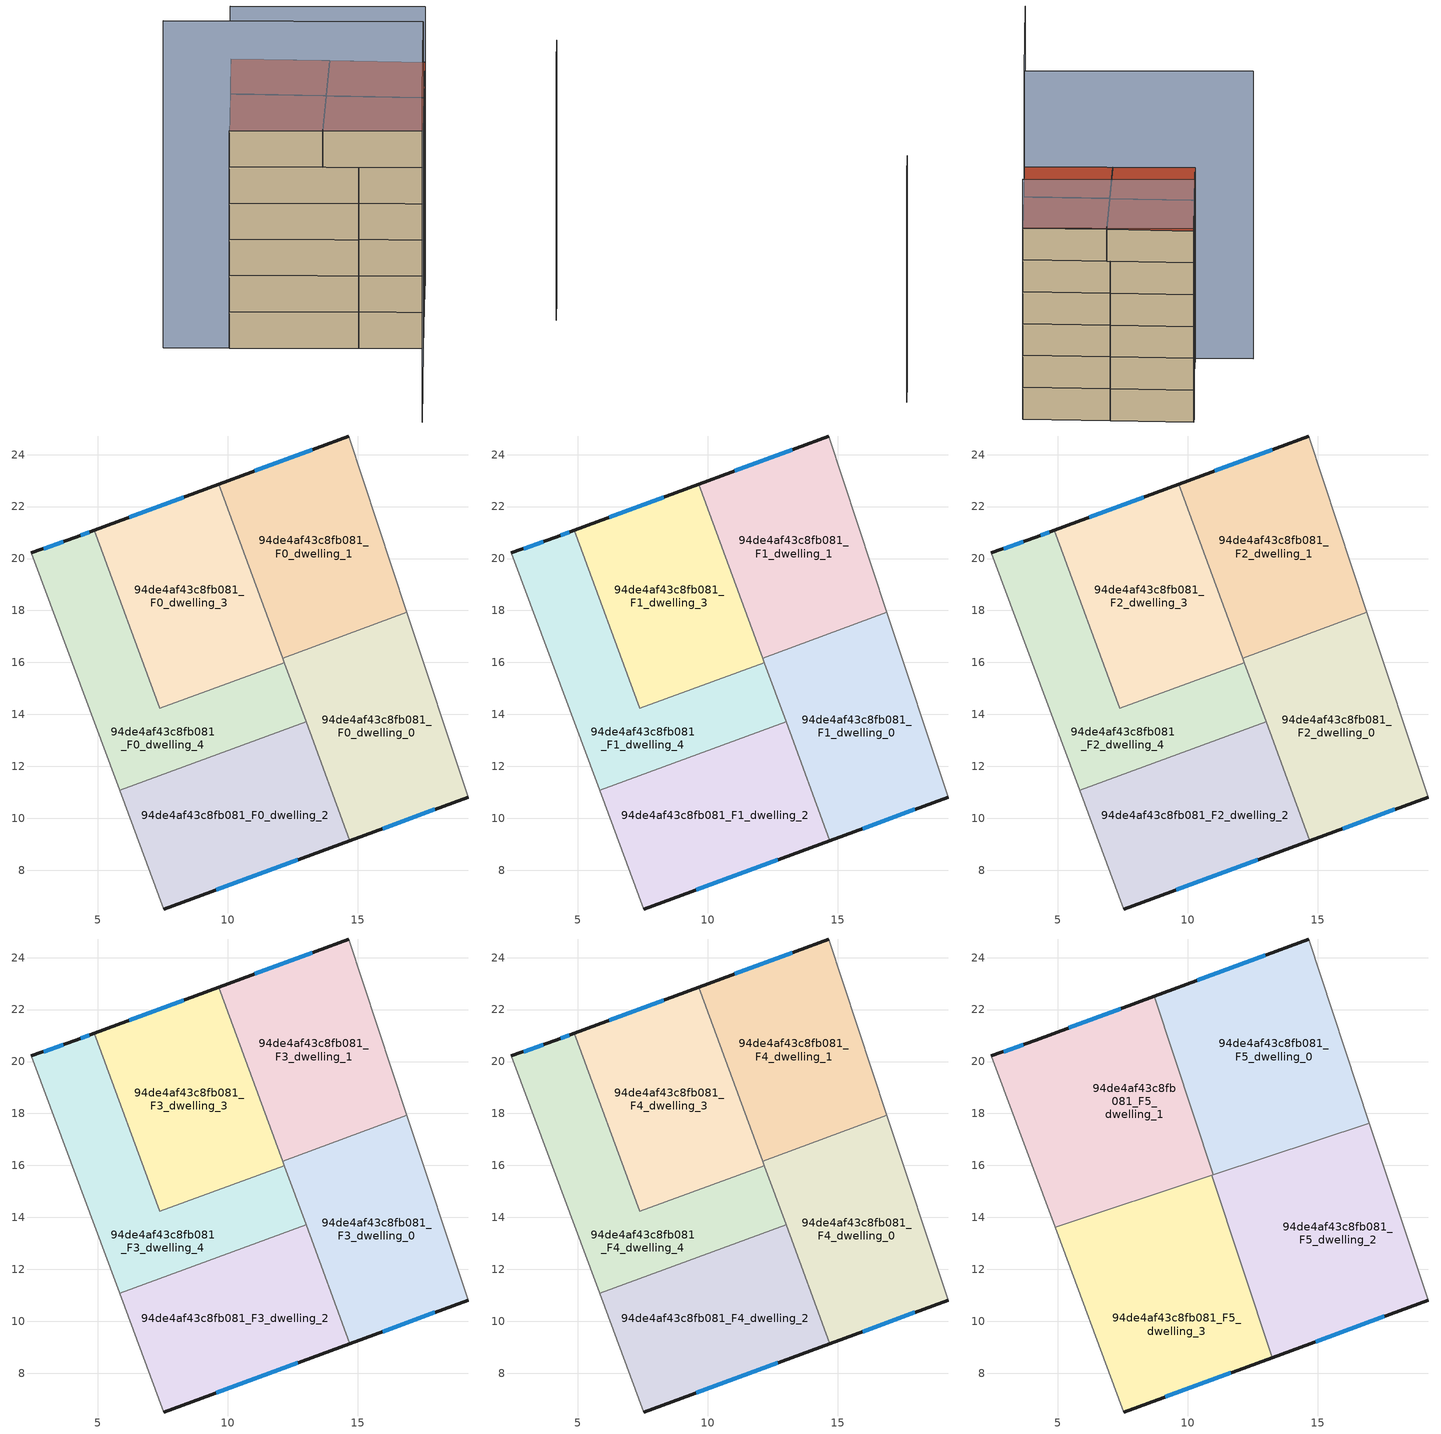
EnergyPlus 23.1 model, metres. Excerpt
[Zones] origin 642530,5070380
94de4af43c8fb081_F0_dwelling_0
 floor ground (EU_floor_Construction): 16.9,17.93 19.25,10.81 14.7,9.14 12.11,16.17 z0
 wall outside (EU_wall_Construction): 14.7,9.14 19.25,10.81 z0:3
 wall to 94de4af43c8fb081_F0_dwelling_1 (EU_wall_Construction): 16.9,17.93 12.11,16.17 z0:3
 wall adiabatic (EU_wall_Construction): 19.25,10.81 16.9,17.93 z0:3
 wall to 94de4af43c8fb081_F0_dwelling_2 (EU_wall_Construction): 13.01,13.72 14.7,9.14 z0:3
 wall to 94de4af43c8fb081_F0_dwelling_4 (EU_wall_Construction): 12.17,16 13.01,13.72 z0:3
 wall to 94de4af43c8fb081_F0_dwelling_3 (EU_wall_Construction): 12.11,16.17 12.17,16 z0:3
 window (EU_Window_Construction): 15.98,9.6 17.98,10.34 z0.84:2.16
94de4af43c8fb081_F0_dwelling_1
 floor ground (EU_floor_Construction): 14.65,24.72 16.9,17.93 12.11,16.17 9.65,22.86 z0
 wall outside (EU_wall_Construction): 14.65,24.72 9.65,22.86 z0:3
 wall adiabatic (EU_wall_Construction): 16.9,17.93 14.65,24.72 z0:3
 wall to 94de4af43c8fb081_F0_dwelling_3 (EU_wall_Construction): 9.65,22.86 12.11,16.17 z0:3
 window (EU_Window_Construction): 13.25,24.2 11.05,23.38 z0.84:2.16
94de4af43c8fb081_F0_dwelling_2
 floor ground (EU_floor_Construction): 13.01,13.72 14.7,9.14 7.54,6.51 5.84,11.08 z0
 wall outside (EU_wall_Construction): 7.54,6.51 14.7,9.14 z0:3
 wall adiabatic (EU_wall_Construction): 5.84,11.08 7.54,6.51 z0:3
 wall to 94de4af43c8fb081_F0_dwelling_4 (EU_wall_Construction): 13.01,13.72 5.84,11.08 z0:3
 window (EU_Window_Construction): 9.55,7.24 12.7,8.4 z0.84:2.16
94de4af43c8fb081_F0_dwelling_3
 floor ground (EU_floor_Construction): 9.65,22.86 12.17,16 7.39,14.23 4.86,21.08 z0
 wall outside (EU_wall_Construction): 9.65,22.86 4.86,21.08 z0:3
 wall to 94de4af43c8fb081_F0_dwelling_4 (EU_wall_Construction): 4.86,21.08 7.39,14.23 12.17,16 z0:3
 window (EU_Window_Construction): 8.31,22.36 6.2,21.58 z0.84:2.16
94de4af43c8fb081_F0_dwelling_4
 floor ground (EU_floor_Construction): 12.17,16 13.01,13.72 5.84,11.08 2.44,20.22 4.14,20.82 4.86,21.08 7.39,14.23 z0
 wall outside (EU_wall_Construction): 4.86,21.08 4.14,20.82 2.44,20.22 z0:3
 wall adiabatic (EU_wall_Construction): 2.44,20.22 5.84,11.08 z0:3
 window (EU_Window_Construction): 3.67,20.65 2.92,20.39 / 4.66,21.01 4.35,20.89 z0.84:2.16
94de4af43c8fb081_F1_dwelling_0
 floor to 94de4af43c8fb081_F0_dwelling_0 (EU_floor_Construction): 16.9,17.93 19.25,10.81 14.7,9.14 12.11,16.17 z3
 wall outside (EU_wall_Construction): 14.7,9.14 19.25,10.81 z3:6
 wall to 94de4af43c8fb081_F1_dwelling_1 (EU_wall_Construction): 16.9,17.93 12.11,16.17 z3:6
 wall adiabatic (EU_wall_Construction): 19.25,10.81 16.9,17.93 z3:6
 wall to 94de4af43c8fb081_F1_dwelling_2 (EU_wall_Construction): 13.01,13.72 14.7,9.14 z3:6
 wall to 94de4af43c8fb081_F1_dwelling_4 (EU_wall_Construction): 12.17,16 13.01,13.72 z3:6
 wall to 94de4af43c8fb081_F1_dwelling_3 (EU_wall_Construction): 12.11,16.17 12.17,16 z3:6
 window (EU_Window_Construction): 15.98,9.6 17.98,10.34 z3.84:5.16
94de4af43c8fb081_F1_dwelling_1
 floor to 94de4af43c8fb081_F0_dwelling_1 (EU_floor_Construction): 14.65,24.72 16.9,17.93 12.11,16.17 9.65,22.86 z3
 wall outside (EU_wall_Construction): 14.65,24.72 9.65,22.86 z3:6
 wall adiabatic (EU_wall_Construction): 16.9,17.93 14.65,24.72 z3:6
 wall to 94de4af43c8fb081_F1_dwelling_3 (EU_wall_Construction): 9.65,22.86 12.11,16.17 z3:6
 window (EU_Window_Construction): 13.25,24.2 11.05,23.38 z3.84:5.16
94de4af43c8fb081_F1_dwelling_2
 floor to 94de4af43c8fb081_F0_dwelling_2 (EU_floor_Construction): 13.01,13.72 14.7,9.14 7.54,6.51 5.84,11.08 z3
 wall outside (EU_wall_Construction): 7.54,6.51 14.7,9.14 z3:6
 wall adiabatic (EU_wall_Construction): 5.84,11.08 7.54,6.51 z3:6
 wall to 94de4af43c8fb081_F1_dwelling_4 (EU_wall_Construction): 13.01,13.72 5.84,11.08 z3:6
 window (EU_Window_Construction): 9.55,7.24 12.7,8.4 z3.84:5.16
94de4af43c8fb081_F1_dwelling_3
 floor to 94de4af43c8fb081_F0_dwelling_3 (EU_floor_Construction): 9.65,22.86 12.17,16 7.39,14.23 4.86,21.08 z3
 wall outside (EU_wall_Construction): 9.65,22.86 4.86,21.08 z3:6
 wall to 94de4af43c8fb081_F1_dwelling_4 (EU_wall_Construction): 4.86,21.08 7.39,14.23 12.17,16 z3:6
 window (EU_Window_Construction): 8.31,22.36 6.2,21.58 z3.84:5.16
94de4af43c8fb081_F1_dwelling_4
 floor to 94de4af43c8fb081_F0_dwelling_4 (EU_floor_Construction): 12.17,16 13.01,13.72 5.84,11.08 2.44,20.22 4.14,20.82 4.86,21.08 7.39,14.23 z3
 wall outside (EU_wall_Construction): 4.86,21.08 4.14,20.82 2.44,20.22 z3:6
 wall adiabatic (EU_wall_Construction): 2.44,20.22 5.84,11.08 z3:6
 window (EU_Window_Construction): 3.67,20.65 2.92,20.39 / 4.66,21.01 4.35,20.89 z3.84:5.16
94de4af43c8fb081_F2_dwelling_0
 floor to 94de4af43c8fb081_F1_dwelling_0 (EU_floor_Construction): 16.9,17.93 19.25,10.81 14.7,9.14 12.11,16.17 z6
 wall outside (EU_wall_Construction): 14.7,9.14 19.25,10.81 z6:9
 wall to 94de4af43c8fb081_F2_dwelling_1 (EU_wall_Construction): 16.9,17.93 12.11,16.17 z6:9
 wall adiabatic (EU_wall_Construction): 19.25,10.81 16.9,17.93 z6:9
 wall to 94de4af43c8fb081_F2_dwelling_2 (EU_wall_Construction): 13.01,13.72 14.7,9.14 z6:9
 wall to 94de4af43c8fb081_F2_dwelling_4 (EU_wall_Construction): 12.17,16 13.01,13.72 z6:9
 wall to 94de4af43c8fb081_F2_dwelling_3 (EU_wall_Construction): 12.11,16.17 12.17,16 z6:9
 window (EU_Window_Construction): 15.98,9.6 17.98,10.34 z6.84:8.16
94de4af43c8fb081_F2_dwelling_1
 floor to 94de4af43c8fb081_F1_dwelling_1 (EU_floor_Construction): 14.65,24.72 16.9,17.93 12.11,16.17 9.65,22.86 z6
 wall outside (EU_wall_Construction): 14.65,24.72 9.65,22.86 z6:9
 wall adiabatic (EU_wall_Construction): 16.9,17.93 14.65,24.72 z6:9
 wall to 94de4af43c8fb081_F2_dwelling_3 (EU_wall_Construction): 9.65,22.86 12.11,16.17 z6:9
 window (EU_Window_Construction): 13.25,24.2 11.05,23.38 z6.84:8.16
94de4af43c8fb081_F2_dwelling_2
 floor to 94de4af43c8fb081_F1_dwelling_2 (EU_floor_Construction): 13.01,13.72 14.7,9.14 7.54,6.51 5.84,11.08 z6
 wall outside (EU_wall_Construction): 7.54,6.51 14.7,9.14 z6:9
 wall adiabatic (EU_wall_Construction): 5.84,11.08 7.54,6.51 z6:9
 wall to 94de4af43c8fb081_F2_dwelling_4 (EU_wall_Construction): 13.01,13.72 5.84,11.08 z6:9
 window (EU_Window_Construction): 9.55,7.24 12.7,8.4 z6.84:8.16
94de4af43c8fb081_F2_dwelling_3
 floor to 94de4af43c8fb081_F1_dwelling_3 (EU_floor_Construction): 9.65,22.86 12.17,16 7.39,14.23 4.86,21.08 z6
 wall outside (EU_wall_Construction): 9.65,22.86 4.86,21.08 z6:9
 wall to 94de4af43c8fb081_F2_dwelling_4 (EU_wall_Construction): 4.86,21.08 7.39,14.23 12.17,16 z6:9
 window (EU_Window_Construction): 8.31,22.36 6.2,21.58 z6.84:8.16
94de4af43c8fb081_F2_dwelling_4
 floor to 94de4af43c8fb081_F1_dwelling_4 (EU_floor_Construction): 12.17,16 13.01,13.72 5.84,11.08 2.44,20.22 4.14,20.82 4.86,21.08 7.39,14.23 z6
 wall outside (EU_wall_Construction): 4.86,21.08 4.14,20.82 2.44,20.22 z6:9
 wall adiabatic (EU_wall_Construction): 2.44,20.22 5.84,11.08 z6:9
 window (EU_Window_Construction): 3.67,20.65 2.92,20.39 / 4.66,21.01 4.35,20.89 z6.84:8.16
94de4af43c8fb081_F3_dwelling_0
 floor to 94de4af43c8fb081_F2_dwelling_0 (EU_floor_Construction): 16.9,17.93 19.25,10.81 14.7,9.14 12.11,16.17 z9
 wall outside (EU_wall_Construction): 14.7,9.14 19.25,10.81 z9:12
 wall to 94de4af43c8fb081_F3_dwelling_1 (EU_wall_Construction): 16.9,17.93 12.11,16.17 z9:12
 wall adiabatic (EU_wall_Construction): 19.25,10.81 16.9,17.93 z9:12
 wall to 94de4af43c8fb081_F3_dwelling_2 (EU_wall_Construction): 13.01,13.72 14.7,9.14 z9:12
 wall to 94de4af43c8fb081_F3_dwelling_4 (EU_wall_Construction): 12.17,16 13.01,13.72 z9:12
 wall to 94de4af43c8fb081_F3_dwelling_3 (EU_wall_Construction): 12.11,16.17 12.17,16 z9:12
 window (EU_Window_Construction): 15.98,9.6 17.98,10.34 z9.84:11.16
94de4af43c8fb081_F3_dwelling_1
 floor to 94de4af43c8fb081_F2_dwelling_1 (EU_floor_Construction): 14.65,24.72 16.9,17.93 12.11,16.17 9.65,22.86 z9
 wall outside (EU_wall_Construction): 14.65,24.72 9.65,22.86 z9:12
 wall adiabatic (EU_wall_Construction): 16.9,17.93 14.65,24.72 z9:12
 wall to 94de4af43c8fb081_F3_dwelling_3 (EU_wall_Construction): 9.65,22.86 12.11,16.17 z9:12
 window (EU_Window_Construction): 13.25,24.2 11.05,23.38 z9.84:11.16
94de4af43c8fb081_F3_dwelling_2
 floor to 94de4af43c8fb081_F2_dwelling_2 (EU_floor_Construction): 13.01,13.72 14.7,9.14 7.54,6.51 5.84,11.08 z9
 wall outside (EU_wall_Construction): 7.54,6.51 14.7,9.14 z9:12
 wall adiabatic (EU_wall_Construction): 5.84,11.08 7.54,6.51 z9:12
 wall to 94de4af43c8fb081_F3_dwelling_4 (EU_wall_Construction): 13.01,13.72 5.84,11.08 z9:12
 window (EU_Window_Construction): 9.55,7.24 12.7,8.4 z9.84:11.16
94de4af43c8fb081_F3_dwelling_3
 floor to 94de4af43c8fb081_F2_dwelling_3 (EU_floor_Construction): 9.65,22.86 12.17,16 7.39,14.23 4.86,21.08 z9
 wall outside (EU_wall_Construction): 9.65,22.86 4.86,21.08 z9:12
 wall to 94de4af43c8fb081_F3_dwelling_4 (EU_wall_Construction): 4.86,21.08 7.39,14.23 12.17,16 z9:12
 window (EU_Window_Construction): 8.31,22.36 6.2,21.58 z9.84:11.16
94de4af43c8fb081_F3_dwelling_4
 floor to 94de4af43c8fb081_F2_dwelling_4 (EU_floor_Construction): 12.17,16 13.01,13.72 5.84,11.08 2.44,20.22 4.14,20.82 4.86,21.08 7.39,14.23 z9
 wall outside (EU_wall_Construction): 4.86,21.08 4.14,20.82 2.44,20.22 z9:12
 wall adiabatic (EU_wall_Construction): 2.44,20.22 5.84,11.08 z9:12
 window (EU_Window_Construction): 3.67,20.65 2.92,20.39 / 4.66,21.01 4.35,20.89 z9.84:11.16
94de4af43c8fb081_F4_dwelling_0
 floor to 94de4af43c8fb081_F3_dwelling_0 (EU_floor_Construction): 16.9,17.93 19.25,10.81 14.7,9.14 12.11,16.17 z12
 wall outside (EU_wall_Construction): 14.7,9.14 19.25,10.81 z12:15
 wall to 94de4af43c8fb081_F4_dwelling_1 (EU_wall_Construction): 16.9,17.93 12.11,16.17 z12:15
 wall adiabatic (EU_wall_Construction): 19.25,10.81 16.9,17.93 z12:15
 wall to 94de4af43c8fb081_F4_dwelling_2 (EU_wall_Construction): 13.01,13.72 14.7,9.14 z12:15
 wall to 94de4af43c8fb081_F4_dwelling_4 (EU_wall_Construction): 12.17,16 13.01,13.72 z12:15
 wall to 94de4af43c8fb081_F4_dwelling_3 (EU_wall_Construction): 12.11,16.17 12.17,16 z12:15
 window (EU_Window_Construction): 15.98,9.6 17.98,10.34 z12.84:14.16
94de4af43c8fb081_F4_dwelling_1
 floor to 94de4af43c8fb081_F3_dwelling_1 (EU_floor_Construction): 14.65,24.72 16.9,17.93 12.11,16.17 9.65,22.86 z12
 wall outside (EU_wall_Construction): 14.65,24.72 9.65,22.86 z12:15
 wall adiabatic (EU_wall_Construction): 16.9,17.93 14.65,24.72 z12:15
 wall to 94de4af43c8fb081_F4_dwelling_3 (EU_wall_Construction): 9.65,22.86 12.11,16.17 z12:15
 window (EU_Window_Construction): 13.25,24.2 11.05,23.38 z12.84:14.16
94de4af43c8fb081_F4_dwelling_2
 floor to 94de4af43c8fb081_F3_dwelling_2 (EU_floor_Construction): 13.01,13.72 14.7,9.14 7.54,6.51 5.84,11.08 z12
 wall outside (EU_wall_Construction): 7.54,6.51 14.7,9.14 z12:15
 wall adiabatic (EU_wall_Construction): 5.84,11.08 7.54,6.51 z12:15
 wall to 94de4af43c8fb081_F4_dwelling_4 (EU_wall_Construction): 13.01,13.72 5.84,11.08 z12:15
 window (EU_Window_Construction): 9.55,7.24 12.7,8.4 z12.84:14.16
94de4af43c8fb081_F4_dwelling_3
 floor to 94de4af43c8fb081_F3_dwelling_3 (EU_floor_Construction): 9.65,22.86 12.17,16 7.39,14.23 4.86,21.08 z12
 wall outside (EU_wall_Construction): 9.65,22.86 4.86,21.08 z12:15
 wall to 94de4af43c8fb081_F4_dwelling_4 (EU_wall_Construction): 4.86,21.08 7.39,14.23 12.17,16 z12:15
 window (EU_Window_Construction): 8.31,22.36 6.2,21.58 z12.84:14.16
94de4af43c8fb081_F4_dwelling_4
 floor to 94de4af43c8fb081_F3_dwelling_4 (EU_floor_Construction): 12.17,16 13.01,13.72 5.84,11.08 2.44,20.22 4.14,20.82 4.86,21.08 7.39,14.23 z12
 wall outside (EU_wall_Construction): 4.86,21.08 4.14,20.82 2.44,20.22 z12:15
 wall adiabatic (EU_wall_Construction): 2.44,20.22 5.84,11.08 z12:15
 window (EU_Window_Construction): 3.67,20.65 2.92,20.39 / 4.66,21.01 4.35,20.89 z12.84:14.16
94de4af43c8fb081_F5_dwelling_0
 floor to 94de4af43c8fb081_F4_dwelling_1 (EU_floor_Construction): 14.65,24.72 16.9,17.93 12.11,16.17 9.65,22.86 z15
 floor to 94de4af43c8fb081_F4_dwelling_0 (EU_floor_Construction): 16.9,17.93 16.99,17.63 12.16,16.03 12.11,16.17 z15
 floor to 94de4af43c8fb081_F4_dwelling_3 (EU_floor_Construction): 9.65,22.86 12.16,16.03 10.98,15.64 8.7,22.51 z15
 wall outside (EU_wall_Construction): 14.65,24.72 8.7,22.51 z15:18
 wall to 94de4af43c8fb081_F5_dwelling_1 (EU_wall_Construction): 8.7,22.51 10.98,15.64 z15:18
 wall adiabatic (EU_wall_Construction): 16.99,17.63 14.65,24.72 z15:18
 wall to 94de4af43c8fb081_F5_dwelling_2 (EU_wall_Construction): 10.98,15.64 16.99,17.63 z15:18
 window (EU_Window_Construction): 12.99,24.1 10.37,23.13 z15.84:17.16
 roof outside (EU_roof_Construction): 16.99,17.63 14.65,24.72 8.7,22.51 10.98,15.64 z18
94de4af43c8fb081_F5_dwelling_1
 floor to 94de4af43c8fb081_F4_dwelling_3 (EU_floor_Construction): 8.7,22.51 10.98,15.64 7.32,14.43 4.86,21.08 z15
 floor to 94de4af43c8fb081_F4_dwelling_4 (EU_floor_Construction): 4.86,21.08 7.32,14.43 4.9,13.62 2.44,20.22 4.14,20.82 z15
 wall outside (EU_wall_Construction): 8.7,22.51 4.14,20.82 2.44,20.22 z15:18
 wall adiabatic (EU_wall_Construction): 2.44,20.22 4.9,13.62 z15:18
 wall to 94de4af43c8fb081_F5_dwelling_3 (EU_wall_Construction): 4.9,13.62 10.93,15.62 z15:18
 wall to 94de4af43c8fb081_F5_dwelling_2 (EU_wall_Construction): 10.93,15.62 10.98,15.64 z15:18
 window (EU_Window_Construction): 3.67,20.65 2.92,20.39 / 7.43,22.04 5.42,21.29 z15.84:17.16
 roof outside (EU_roof_Construction): 10.98,15.64 8.7,22.51 4.14,20.82 2.44,20.22 4.9,13.62 z18
94de4af43c8fb081_F5_dwelling_2
 floor to 94de4af43c8fb081_F4_dwelling_0 (EU_floor_Construction): 16.99,17.63 19.25,10.81 14.7,9.14 12.16,16.03 z15
 floor to 94de4af43c8fb081_F4_dwelling_2 (EU_floor_Construction): 13.01,13.72 14.7,9.14 13.25,8.6 11.72,13.24 z15
 floor to 94de4af43c8fb081_F4_dwelling_4 (EU_floor_Construction): 12.17,16 13.01,13.72 11.72,13.24 10.95,15.55 z15
 floor to 94de4af43c8fb081_F4_dwelling_3 (EU_floor_Construction): 12.16,16.03 12.17,16 10.95,15.55 10.93,15.62 z15
 wall outside (EU_wall_Construction): 13.25,8.6 19.25,10.81 z15:18
 wall to 94de4af43c8fb081_F5_dwelling_3 (EU_wall_Construction): 10.93,15.62 13.25,8.6 z15:18
 wall adiabatic (EU_wall_Construction): 19.25,10.81 16.99,17.63 z15:18
 window (EU_Window_Construction): 14.93,9.22 17.57,10.19 z15.84:17.16
 roof outside (EU_roof_Construction): 19.25,10.81 16.99,17.63 10.93,15.62 13.25,8.6 z18
94de4af43c8fb081_F5_dwelling_3
 floor to 94de4af43c8fb081_F4_dwelling_2 (EU_floor_Construction): 11.72,13.24 13.25,8.6 7.54,6.51 5.84,11.08 z15
 floor to 94de4af43c8fb081_F4_dwelling_3 (EU_floor_Construction): 10.93,15.62 10.95,15.55 7.39,14.23 7.32,14.43 z15
 floor to 94de4af43c8fb081_F4_dwelling_4 (EU_floor_Construction): 10.95,15.55 11.72,13.24 5.84,11.08 4.9,13.62 7.32,14.43 7.39,14.23 z15
 wall outside (EU_wall_Construction): 7.54,6.51 13.25,8.6 z15:18
 wall adiabatic (EU_wall_Construction): 4.9,13.62 7.54,6.51 z15:18
 window (EU_Window_Construction): 9.14,7.09 11.65,8.02 z15.84:17.16
 roof outside (EU_roof_Construction): 13.25,8.6 10.93,15.62 4.9,13.62 7.54,6.51 z18
shading: 15.83,-1.05 19.55,0.3 z0:21.4; 19.25,10.81 14.17,24.56 z0:22.6; 0.73,24.89 7.54,6.51 / 7.54,6.51 -4.87,1.91 z0:27.1
[Building]
EU S2 Campaign: North Axis=0; Terrain=City; Solar Distribution=FullExterior
[Site:Location]
Lyon-Bron: Latitude=45.75; Longitude=5; Time Zone=1; Elevation=198
[SizingPeriod:WeatherFileDays]
AnnualSizingPeriod: Begin Month=1; Begin Day of Month=1; End Month=12; End Day of Month=31; Day of Week for Start Day=Monday; Use Weather File Daylight Saving Period=No; Use Weather File Rain and Snow Indicators=No
[MATERIAL]
EU_InternalMass_Material: Roughness=MediumRough; Thickness=0.1; Conductivity=1; Density=1800; Specific Heat=900; Thermal Absorptance=0.9; Solar Absorptance=0.7; Visible Absorptance=0.7
[MATERIAL:NOMASS] Roughness=MediumRough; Thermal Absorptance=0.9; Solar Absorptance=0.7; Visible Absorptance=0.7
Name | Thermal Resistance
EU_wall_NoMass | 0.776494
EU_roof_NoMass | 0.486893
EU_floor_NoMass | 0.421597
[WINDOWMATERIAL:SIMPLEGLAZINGSYSTEM]
EU_Window_SimpleGlazing: UFactor=4.24961; Solar Heat Gain Coefficient=0.83; Visible Transmittance=0.83
[CONSTRUCTION]
EU_wall_Construction: EU_wall_NoMass
EU_roof_Construction: EU_roof_NoMass
EU_floor_Construction: EU_floor_NoMass
EU_InternalMass_Construction: EU_InternalMass_Material
EU_Window_Construction: EU_Window_SimpleGlazing
[ZONE] Type=1; Multiplier=1; Ceiling Height=autocalculate; Floor Area=autocalculate; Part of Total Floor Area=Yes
Name | Volume
94de4af43c8fb081_F0_dwelling_0; 94de4af43c8fb081_F1_dwelling_0; 94de4af43c8fb081_F2_dwelling_0; 94de4af43c8fb081_F3_dwelling_0; 94de4af43c8fb081_F4_dwelling_0 | 111.812
94de4af43c8fb081_F5_dwelling_0 | 139.753
94de4af43c8fb081_F0_dwelling_1; 94de4af43c8fb081_F1_dwelling_1; 94de4af43c8fb081_F2_dwelling_1; 94de4af43c8fb081_F3_dwelling_1; 94de4af43c8fb081_F4_dwelling_1 | 111.796
94de4af43c8fb081_F5_dwelling_1 | 139.757
94de4af43c8fb081_F0_dwelling_2; 94de4af43c8fb081_F1_dwelling_2; 94de4af43c8fb081_F2_dwelling_2; 94de4af43c8fb081_F3_dwelling_2; 94de4af43c8fb081_F4_dwelling_2 | 111.803
94de4af43c8fb081_F5_dwelling_2 | 139.76
94de4af43c8fb081_F0_dwelling_3; 94de4af43c8fb081_F1_dwelling_3; 94de4af43c8fb081_F2_dwelling_3; 94de4af43c8fb081_F3_dwelling_3; 94de4af43c8fb081_F4_dwelling_3 | 111.813
94de4af43c8fb081_F5_dwelling_3 | 139.778
94de4af43c8fb081_F0_dwelling_4; 94de4af43c8fb081_F1_dwelling_4; 94de4af43c8fb081_F2_dwelling_4; 94de4af43c8fb081_F3_dwelling_4; 94de4af43c8fb081_F4_dwelling_4 | 111.804
[INTERNALMASS] Construction=EU_InternalMass_Construction
Name | Zone or ZoneList | Surface Area
94de4af43c8fb081_F0_dwelling_0_EU_InternalMass | 94de4af43c8fb081_F0_dwelling_0 | 37.2704
94de4af43c8fb081_F0_dwelling_1_EU_InternalMass | 94de4af43c8fb081_F0_dwelling_1 | 37.2649
94de4af43c8fb081_F0_dwelling_2_EU_InternalMass | 94de4af43c8fb081_F0_dwelling_2 | 37.2668
94de4af43c8fb081_F0_dwelling_3_EU_InternalMass | 94de4af43c8fb081_F0_dwelling_3 | 37.2717
94de4af43c8fb081_F0_dwelling_4_EU_InternalMass | 94de4af43c8fb081_F0_dwelling_4 | 37.2681
94de4af43c8fb081_F1_dwelling_0_EU_InternalMass | 94de4af43c8fb081_F1_dwelling_0 | 37.2704
94de4af43c8fb081_F1_dwelling_1_EU_InternalMass | 94de4af43c8fb081_F1_dwelling_1 | 37.2649
94de4af43c8fb081_F1_dwelling_2_EU_InternalMass | 94de4af43c8fb081_F1_dwelling_2 | 37.2668
94de4af43c8fb081_F1_dwelling_3_EU_InternalMass | 94de4af43c8fb081_F1_dwelling_3 | 37.2717
94de4af43c8fb081_F1_dwelling_4_EU_InternalMass | 94de4af43c8fb081_F1_dwelling_4 | 37.2681
94de4af43c8fb081_F2_dwelling_0_EU_InternalMass | 94de4af43c8fb081_F2_dwelling_0 | 37.2704
94de4af43c8fb081_F2_dwelling_1_EU_InternalMass | 94de4af43c8fb081_F2_dwelling_1 | 37.2649
94de4af43c8fb081_F2_dwelling_2_EU_InternalMass | 94de4af43c8fb081_F2_dwelling_2 | 37.2668
94de4af43c8fb081_F2_dwelling_3_EU_InternalMass | 94de4af43c8fb081_F2_dwelling_3 | 37.2717
94de4af43c8fb081_F2_dwelling_4_EU_InternalMass | 94de4af43c8fb081_F2_dwelling_4 | 37.2681
94de4af43c8fb081_F3_dwelling_0_EU_InternalMass | 94de4af43c8fb081_F3_dwelling_0 | 37.2704
94de4af43c8fb081_F3_dwelling_1_EU_InternalMass | 94de4af43c8fb081_F3_dwelling_1 | 37.2649
94de4af43c8fb081_F3_dwelling_2_EU_InternalMass | 94de4af43c8fb081_F3_dwelling_2 | 37.2668
94de4af43c8fb081_F3_dwelling_3_EU_InternalMass | 94de4af43c8fb081_F3_dwelling_3 | 37.2717
94de4af43c8fb081_F3_dwelling_4_EU_InternalMass | 94de4af43c8fb081_F3_dwelling_4 | 37.2681
94de4af43c8fb081_F4_dwelling_0_EU_InternalMass | 94de4af43c8fb081_F4_dwelling_0 | 37.2704
94de4af43c8fb081_F4_dwelling_1_EU_InternalMass | 94de4af43c8fb081_F4_dwelling_1 | 37.2649
94de4af43c8fb081_F4_dwelling_2_EU_InternalMass | 94de4af43c8fb081_F4_dwelling_2 | 37.2668
94de4af43c8fb081_F4_dwelling_3_EU_InternalMass | 94de4af43c8fb081_F4_dwelling_3 | 37.2717
94de4af43c8fb081_F4_dwelling_4_EU_InternalMass | 94de4af43c8fb081_F4_dwelling_4 | 37.2681
94de4af43c8fb081_F5_dwelling_0_EU_InternalMass | 94de4af43c8fb081_F5_dwelling_0 | 46.5843
94de4af43c8fb081_F5_dwelling_1_EU_InternalMass | 94de4af43c8fb081_F5_dwelling_1 | 46.5858
94de4af43c8fb081_F5_dwelling_2_EU_InternalMass | 94de4af43c8fb081_F5_dwelling_2 | 46.587
94de4af43c8fb081_F5_dwelling_3_EU_InternalMass | 94de4af43c8fb081_F5_dwelling_3 | 46.5921
[OTHEREQUIPMENT] Fuel Type=Electricity; Design Level Calculation Method=Watts/Area; Power per Zone Floor Area=1; Fraction Latent=0; Fraction Radiant=0; Fraction Lost=0; Carbon Dioxide Generation Rate=0; EndUse Subcategory=EU_Step8_InternalGains
Name | Zone or ZoneList or Space or SpaceList | Schedule
EU_Step8_InternalGain_94de4af43c8fb081_F0_dwelling_0_f000 | 94de4af43c8fb081_F0_dwelling_0 | EU_Step8_GainSchedule_94de4af43c8fb081_F0_dwelling_0_f000
EU_Step8_InternalGain_94de4af43c8fb081_F0_dwelling_1_f000 | 94de4af43c8fb081_F0_dwelling_1 | EU_Step8_GainSchedule_94de4af43c8fb081_F0_dwelling_1_f000
EU_Step8_InternalGain_94de4af43c8fb081_F0_dwelling_2_f000 | 94de4af43c8fb081_F0_dwelling_2 | EU_Step8_GainSchedule_94de4af43c8fb081_F0_dwelling_2_f000
EU_Step8_InternalGain_94de4af43c8fb081_F0_dwelling_3_f000 | 94de4af43c8fb081_F0_dwelling_3 | EU_Step8_GainSchedule_94de4af43c8fb081_F0_dwelling_3_f000
EU_Step8_InternalGain_94de4af43c8fb081_F0_dwelling_4_f000 | 94de4af43c8fb081_F0_dwelling_4 | EU_Step8_GainSchedule_94de4af43c8fb081_F0_dwelling_4_f000
EU_Step8_InternalGain_94de4af43c8fb081_F1_dwelling_0_f000 | 94de4af43c8fb081_F1_dwelling_0 | EU_Step8_GainSchedule_94de4af43c8fb081_F1_dwelling_0_f000
EU_Step8_InternalGain_94de4af43c8fb081_F1_dwelling_1_f000 | 94de4af43c8fb081_F1_dwelling_1 | EU_Step8_GainSchedule_94de4af43c8fb081_F1_dwelling_1_f000
EU_Step8_InternalGain_94de4af43c8fb081_F1_dwelling_2_f000 | 94de4af43c8fb081_F1_dwelling_2 | EU_Step8_GainSchedule_94de4af43c8fb081_F1_dwelling_2_f000
EU_Step8_InternalGain_94de4af43c8fb081_F1_dwelling_3_f000 | 94de4af43c8fb081_F1_dwelling_3 | EU_Step8_GainSchedule_94de4af43c8fb081_F1_dwelling_3_f000
EU_Step8_InternalGain_94de4af43c8fb081_F1_dwelling_4_f000 | 94de4af43c8fb081_F1_dwelling_4 | EU_Step8_GainSchedule_94de4af43c8fb081_F1_dwelling_4_f000
EU_Step8_InternalGain_94de4af43c8fb081_F2_dwelling_0_f000 | 94de4af43c8fb081_F2_dwelling_0 | EU_Step8_GainSchedule_94de4af43c8fb081_F2_dwelling_0_f000
EU_Step8_InternalGain_94de4af43c8fb081_F2_dwelling_1_f000 | 94de4af43c8fb081_F2_dwelling_1 | EU_Step8_GainSchedule_94de4af43c8fb081_F2_dwelling_1_f000
EU_Step8_InternalGain_94de4af43c8fb081_F2_dwelling_2_f000 | 94de4af43c8fb081_F2_dwelling_2 | EU_Step8_GainSchedule_94de4af43c8fb081_F2_dwelling_2_f000
EU_Step8_InternalGain_94de4af43c8fb081_F2_dwelling_3_f000 | 94de4af43c8fb081_F2_dwelling_3 | EU_Step8_GainSchedule_94de4af43c8fb081_F2_dwelling_3_f000
EU_Step8_InternalGain_94de4af43c8fb081_F2_dwelling_4_f000 | 94de4af43c8fb081_F2_dwelling_4 | EU_Step8_GainSchedule_94de4af43c8fb081_F2_dwelling_4_f000
EU_Step8_InternalGain_94de4af43c8fb081_F3_dwelling_0_f000 | 94de4af43c8fb081_F3_dwelling_0 | EU_Step8_GainSchedule_94de4af43c8fb081_F3_dwelling_0_f000
EU_Step8_InternalGain_94de4af43c8fb081_F3_dwelling_1_f000 | 94de4af43c8fb081_F3_dwelling_1 | EU_Step8_GainSchedule_94de4af43c8fb081_F3_dwelling_1_f000
EU_Step8_InternalGain_94de4af43c8fb081_F3_dwelling_2_f000 | 94de4af43c8fb081_F3_dwelling_2 | EU_Step8_GainSchedule_94de4af43c8fb081_F3_dwelling_2_f000
EU_Step8_InternalGain_94de4af43c8fb081_F3_dwelling_3_f000 | 94de4af43c8fb081_F3_dwelling_3 | EU_Step8_GainSchedule_94de4af43c8fb081_F3_dwelling_3_f000
EU_Step8_InternalGain_94de4af43c8fb081_F3_dwelling_4_f000 | 94de4af43c8fb081_F3_dwelling_4 | EU_Step8_GainSchedule_94de4af43c8fb081_F3_dwelling_4_f000
EU_Step8_InternalGain_94de4af43c8fb081_F4_dwelling_0_f000 | 94de4af43c8fb081_F4_dwelling_0 | EU_Step8_GainSchedule_94de4af43c8fb081_F4_dwelling_0_f000
EU_Step8_InternalGain_94de4af43c8fb081_F4_dwelling_1_f000 | 94de4af43c8fb081_F4_dwelling_1 | EU_Step8_GainSchedule_94de4af43c8fb081_F4_dwelling_1_f000
EU_Step8_InternalGain_94de4af43c8fb081_F4_dwelling_2_f000 | 94de4af43c8fb081_F4_dwelling_2 | EU_Step8_GainSchedule_94de4af43c8fb081_F4_dwelling_2_f000
EU_Step8_InternalGain_94de4af43c8fb081_F4_dwelling_3_f000 | 94de4af43c8fb081_F4_dwelling_3 | EU_Step8_GainSchedule_94de4af43c8fb081_F4_dwelling_3_f000
EU_Step8_InternalGain_94de4af43c8fb081_F4_dwelling_4_f000 | 94de4af43c8fb081_F4_dwelling_4 | EU_Step8_GainSchedule_94de4af43c8fb081_F4_dwelling_4_f000
EU_Step8_InternalGain_94de4af43c8fb081_F5_dwelling_0_f000 | 94de4af43c8fb081_F5_dwelling_0 | EU_Step8_GainSchedule_94de4af43c8fb081_F5_dwelling_0_f000
EU_Step8_InternalGain_94de4af43c8fb081_F5_dwelling_1_f000 | 94de4af43c8fb081_F5_dwelling_1 | EU_Step8_GainSchedule_94de4af43c8fb081_F5_dwelling_1_f000
EU_Step8_InternalGain_94de4af43c8fb081_F5_dwelling_2_f000 | 94de4af43c8fb081_F5_dwelling_2 | EU_Step8_GainSchedule_94de4af43c8fb081_F5_dwelling_2_f000
EU_Step8_InternalGain_94de4af43c8fb081_F5_dwelling_3_f000 | 94de4af43c8fb081_F5_dwelling_3 | EU_Step8_GainSchedule_94de4af43c8fb081_F5_dwelling_3_f000
[ZONEVENTILATION:DESIGNFLOWRATE] Schedule=EU_AlwaysOn; Design Flow Rate Calculation Method=AirChanges/Hour; Air Changes per Hour=0.693814; Ventilation Type=Natural; Fan Pressure Rise=0; Fan Total Efficiency=1; Constant Term Coefficient=1; Temperature Term Coefficient=0; Velocity Term Coefficient=0; Velocity Squared Term Coefficient=0; Minimum Indoor Temperature=-100; Maximum Indoor Temperature=100; Delta Temperature=-100; Minimum Outdoor Temperature=-100; Maximum Outdoor Temperature=100; Maximum Wind Speed=40
Name | Zone or ZoneList or Space or SpaceList
EU_ConstantAir_94de4af43c8fb081_F0_dwelling_0 | 94de4af43c8fb081_F0_dwelling_0
EU_ConstantAir_94de4af43c8fb081_F0_dwelling_1 | 94de4af43c8fb081_F0_dwelling_1
EU_ConstantAir_94de4af43c8fb081_F0_dwelling_2 | 94de4af43c8fb081_F0_dwelling_2
EU_ConstantAir_94de4af43c8fb081_F0_dwelling_3 | 94de4af43c8fb081_F0_dwelling_3
EU_ConstantAir_94de4af43c8fb081_F0_dwelling_4 | 94de4af43c8fb081_F0_dwelling_4
EU_ConstantAir_94de4af43c8fb081_F1_dwelling_0 | 94de4af43c8fb081_F1_dwelling_0
EU_ConstantAir_94de4af43c8fb081_F1_dwelling_1 | 94de4af43c8fb081_F1_dwelling_1
EU_ConstantAir_94de4af43c8fb081_F1_dwelling_2 | 94de4af43c8fb081_F1_dwelling_2
EU_ConstantAir_94de4af43c8fb081_F1_dwelling_3 | 94de4af43c8fb081_F1_dwelling_3
EU_ConstantAir_94de4af43c8fb081_F1_dwelling_4 | 94de4af43c8fb081_F1_dwelling_4
EU_ConstantAir_94de4af43c8fb081_F2_dwelling_0 | 94de4af43c8fb081_F2_dwelling_0
EU_ConstantAir_94de4af43c8fb081_F2_dwelling_1 | 94de4af43c8fb081_F2_dwelling_1
EU_ConstantAir_94de4af43c8fb081_F2_dwelling_2 | 94de4af43c8fb081_F2_dwelling_2
EU_ConstantAir_94de4af43c8fb081_F2_dwelling_3 | 94de4af43c8fb081_F2_dwelling_3
EU_ConstantAir_94de4af43c8fb081_F2_dwelling_4 | 94de4af43c8fb081_F2_dwelling_4
EU_ConstantAir_94de4af43c8fb081_F3_dwelling_0 | 94de4af43c8fb081_F3_dwelling_0
EU_ConstantAir_94de4af43c8fb081_F3_dwelling_1 | 94de4af43c8fb081_F3_dwelling_1
EU_ConstantAir_94de4af43c8fb081_F3_dwelling_2 | 94de4af43c8fb081_F3_dwelling_2
EU_ConstantAir_94de4af43c8fb081_F3_dwelling_3 | 94de4af43c8fb081_F3_dwelling_3
EU_ConstantAir_94de4af43c8fb081_F3_dwelling_4 | 94de4af43c8fb081_F3_dwelling_4
EU_ConstantAir_94de4af43c8fb081_F4_dwelling_0 | 94de4af43c8fb081_F4_dwelling_0
EU_ConstantAir_94de4af43c8fb081_F4_dwelling_1 | 94de4af43c8fb081_F4_dwelling_1
EU_ConstantAir_94de4af43c8fb081_F4_dwelling_2 | 94de4af43c8fb081_F4_dwelling_2
EU_ConstantAir_94de4af43c8fb081_F4_dwelling_3 | 94de4af43c8fb081_F4_dwelling_3
EU_ConstantAir_94de4af43c8fb081_F4_dwelling_4 | 94de4af43c8fb081_F4_dwelling_4
EU_ConstantAir_94de4af43c8fb081_F5_dwelling_0 | 94de4af43c8fb081_F5_dwelling_0
EU_ConstantAir_94de4af43c8fb081_F5_dwelling_1 | 94de4af43c8fb081_F5_dwelling_1
EU_ConstantAir_94de4af43c8fb081_F5_dwelling_2 | 94de4af43c8fb081_F5_dwelling_2
EU_ConstantAir_94de4af43c8fb081_F5_dwelling_3 | 94de4af43c8fb081_F5_dwelling_3
[HVACTEMPLATE:THERMOSTAT] Constant Heating Setpoint=20; Constant Cooling Setpoint=50
EU_HeatOnly_94de4af43c8fb081_F0_dwelling_0; EU_HeatOnly_94de4af43c8fb081_F0_dwelling_1; EU_HeatOnly_94de4af43c8fb081_F0_dwelling_2; EU_HeatOnly_94de4af43c8fb081_F0_dwelling_3; EU_HeatOnly_94de4af43c8fb081_F0_dwelling_4; EU_HeatOnly_94de4af43c8fb081_F1_dwelling_0; EU_HeatOnly_94de4af43c8fb081_F1_dwelling_1; EU_HeatOnly_94de4af43c8fb081_F1_dwelling_2; EU_HeatOnly_94de4af43c8fb081_F1_dwelling_3; EU_HeatOnly_94de4af43c8fb081_F1_dwelling_4; EU_HeatOnly_94de4af43c8fb081_F2_dwelling_0; EU_HeatOnly_94de4af43c8fb081_F2_dwelling_1; EU_HeatOnly_94de4af43c8fb081_F2_dwelling_2; EU_HeatOnly_94de4af43c8fb081_F2_dwelling_3; EU_HeatOnly_94de4af43c8fb081_F2_dwelling_4; EU_HeatOnly_94de4af43c8fb081_F3_dwelling_0; EU_HeatOnly_94de4af43c8fb081_F3_dwelling_1; EU_HeatOnly_94de4af43c8fb081_F3_dwelling_2; EU_HeatOnly_94de4af43c8fb081_F3_dwelling_3; EU_HeatOnly_94de4af43c8fb081_F3_dwelling_4; EU_HeatOnly_94de4af43c8fb081_F4_dwelling_0; EU_HeatOnly_94de4af43c8fb081_F4_dwelling_1; EU_HeatOnly_94de4af43c8fb081_F4_dwelling_2; EU_HeatOnly_94de4af43c8fb081_F4_dwelling_3; EU_HeatOnly_94de4af43c8fb081_F4_dwelling_4; EU_HeatOnly_94de4af43c8fb081_F5_dwelling_0; EU_HeatOnly_94de4af43c8fb081_F5_dwelling_1; EU_HeatOnly_94de4af43c8fb081_F5_dwelling_2; EU_HeatOnly_94de4af43c8fb081_F5_dwelling_3
[HVACTEMPLATE:ZONE:IDEALLOADSAIRSYSTEM] System Availability Schedule=EU_AlwaysOn; Maximum Heating Supply Air Temperature=50; Minimum Cooling Supply Air Temperature=13; Maximum Heating Supply Air Humidity Ratio=0.0156; Minimum Cooling Supply Air Humidity Ratio=0.0077; Heating Limit=NoLimit; Cooling Limit=NoLimit; Heating Availability Schedule=EU_AlwaysOn; Cooling Availability Schedule=EU_CoolingOff; Dehumidification Control Type=ConstantSensibleHeatRatio; Cooling Sensible Heat Ratio=0.7; Dehumidification Setpoint=60; Humidification Control Type=None; Humidification Setpoint=30; Outdoor Air Method=None; Outdoor Air Flow Rate per Person=0.00944; Outdoor Air Flow Rate per Zone Floor Area=0; Outdoor Air Flow Rate per Zone=0; Demand Controlled Ventilation Type=None; Outdoor Air Economizer Type=NoEconomizer; Heat Recovery Type=None; Sensible Heat Recovery Effectiveness=0.7; Latent Heat Recovery Effectiveness=0.65
Name | Template Thermostat
94de4af43c8fb081_F0_dwelling_0 | EU_HeatOnly_94de4af43c8fb081_F0_dwelling_0
94de4af43c8fb081_F0_dwelling_1 | EU_HeatOnly_94de4af43c8fb081_F0_dwelling_1
94de4af43c8fb081_F0_dwelling_2 | EU_HeatOnly_94de4af43c8fb081_F0_dwelling_2
94de4af43c8fb081_F0_dwelling_3 | EU_HeatOnly_94de4af43c8fb081_F0_dwelling_3
94de4af43c8fb081_F0_dwelling_4 | EU_HeatOnly_94de4af43c8fb081_F0_dwelling_4
94de4af43c8fb081_F1_dwelling_0 | EU_HeatOnly_94de4af43c8fb081_F1_dwelling_0
94de4af43c8fb081_F1_dwelling_1 | EU_HeatOnly_94de4af43c8fb081_F1_dwelling_1
94de4af43c8fb081_F1_dwelling_2 | EU_HeatOnly_94de4af43c8fb081_F1_dwelling_2
94de4af43c8fb081_F1_dwelling_3 | EU_HeatOnly_94de4af43c8fb081_F1_dwelling_3
94de4af43c8fb081_F1_dwelling_4 | EU_HeatOnly_94de4af43c8fb081_F1_dwelling_4
94de4af43c8fb081_F2_dwelling_0 | EU_HeatOnly_94de4af43c8fb081_F2_dwelling_0
94de4af43c8fb081_F2_dwelling_1 | EU_HeatOnly_94de4af43c8fb081_F2_dwelling_1
94de4af43c8fb081_F2_dwelling_2 | EU_HeatOnly_94de4af43c8fb081_F2_dwelling_2
94de4af43c8fb081_F2_dwelling_3 | EU_HeatOnly_94de4af43c8fb081_F2_dwelling_3
94de4af43c8fb081_F2_dwelling_4 | EU_HeatOnly_94de4af43c8fb081_F2_dwelling_4
94de4af43c8fb081_F3_dwelling_0 | EU_HeatOnly_94de4af43c8fb081_F3_dwelling_0
94de4af43c8fb081_F3_dwelling_1 | EU_HeatOnly_94de4af43c8fb081_F3_dwelling_1
94de4af43c8fb081_F3_dwelling_2 | EU_HeatOnly_94de4af43c8fb081_F3_dwelling_2
94de4af43c8fb081_F3_dwelling_3 | EU_HeatOnly_94de4af43c8fb081_F3_dwelling_3
94de4af43c8fb081_F3_dwelling_4 | EU_HeatOnly_94de4af43c8fb081_F3_dwelling_4
94de4af43c8fb081_F4_dwelling_0 | EU_HeatOnly_94de4af43c8fb081_F4_dwelling_0
94de4af43c8fb081_F4_dwelling_1 | EU_HeatOnly_94de4af43c8fb081_F4_dwelling_1
94de4af43c8fb081_F4_dwelling_2 | EU_HeatOnly_94de4af43c8fb081_F4_dwelling_2
94de4af43c8fb081_F4_dwelling_3 | EU_HeatOnly_94de4af43c8fb081_F4_dwelling_3
94de4af43c8fb081_F4_dwelling_4 | EU_HeatOnly_94de4af43c8fb081_F4_dwelling_4
94de4af43c8fb081_F5_dwelling_0 | EU_HeatOnly_94de4af43c8fb081_F5_dwelling_0
94de4af43c8fb081_F5_dwelling_1 | EU_HeatOnly_94de4af43c8fb081_F5_dwelling_1
94de4af43c8fb081_F5_dwelling_2 | EU_HeatOnly_94de4af43c8fb081_F5_dwelling_2
94de4af43c8fb081_F5_dwelling_3 | EU_HeatOnly_94de4af43c8fb081_F5_dwelling_3
[SIZING:ZONE] Zone Cooling Design Supply Air Temperature Input Method=SupplyAirTemperature; Zone Cooling Design Supply Air Temperature=13; Zone Heating Design Supply Air Temperature Input Method=SupplyAirTemperature; Zone Heating Design Supply Air Temperature=50; Zone Cooling Design Supply Air Humidity Ratio=0.008; Zone Heating Design Supply Air Humidity Ratio=0.008; Cooling Design Air Flow Method=DesignDay; Cooling Design Air Flow Rate=0; Cooling Minimum Air Flow per Zone Floor Area=0.000762; Cooling Minimum Air Flow=0; Cooling Minimum Air Flow Fraction=0.2; Heating Design Air Flow Method=DesignDay; Heating Design Air Flow Rate=0; Heating Maximum Air Flow per Zone Floor Area=0.002032; Heating Maximum Air Flow=0.141576; Heating Maximum Air Flow Fraction=0.3; Account for Dedicated Outdoor Air System=No; Dedicated Outdoor Air System Control Strategy=NeutralSupplyAir; Dedicated Outdoor Air Low Setpoint Temperature for Design=autosize; Dedicated Outdoor Air High Setpoint Temperature for Design=autosize; Zone Load Sizing Method=Sensible Load Only No Latent Load; Zone Latent Cooling Design Supply Air Humidity Ratio Input Method=HumidityRatioDifference; Zone Cooling Design Supply Air Humidity Ratio Difference=0.005; Zone Latent Heating Design Supply Air Humidity Ratio Input Method=HumidityRatioDifference; Zone Humidification Design Supply Air Humidity Ratio Difference=0.005
94de4af43c8fb081_F0_dwelling_0; 94de4af43c8fb081_F0_dwelling_1; 94de4af43c8fb081_F0_dwelling_2; 94de4af43c8fb081_F0_dwelling_3; 94de4af43c8fb081_F0_dwelling_4; 94de4af43c8fb081_F1_dwelling_0; 94de4af43c8fb081_F1_dwelling_1; 94de4af43c8fb081_F1_dwelling_2; 94de4af43c8fb081_F1_dwelling_3; 94de4af43c8fb081_F1_dwelling_4; 94de4af43c8fb081_F2_dwelling_0; 94de4af43c8fb081_F2_dwelling_1; 94de4af43c8fb081_F2_dwelling_2; 94de4af43c8fb081_F2_dwelling_3; 94de4af43c8fb081_F2_dwelling_4; 94de4af43c8fb081_F3_dwelling_0; 94de4af43c8fb081_F3_dwelling_1; 94de4af43c8fb081_F3_dwelling_2; 94de4af43c8fb081_F3_dwelling_3; 94de4af43c8fb081_F3_dwelling_4; 94de4af43c8fb081_F4_dwelling_0; 94de4af43c8fb081_F4_dwelling_1; 94de4af43c8fb081_F4_dwelling_2; 94de4af43c8fb081_F4_dwelling_3; 94de4af43c8fb081_F4_dwelling_4; 94de4af43c8fb081_F5_dwelling_0; 94de4af43c8fb081_F5_dwelling_1; 94de4af43c8fb081_F5_dwelling_2; 94de4af43c8fb081_F5_dwelling_3
[SCHEDULE:CONSTANT]
Name | Hourly Value
EU_AlwaysOn | 1
EU_CoolingOff | 0
[SCHEDULE:FILE] Column Number=1; Rows to Skip at Top=0; Number of Hours of Data=8760; Column Separator=Comma; Interpolate to Timestep=No; Minutes per Item=60; Adjust Schedule for Daylight Savings=Yes
Name | File
EU_Step8_GainSchedule_94de4af43c8fb081_F0_dwelling_0_f000 | ../../schedules/94de4af43c8fb081/94de4af43c8fb081_F0_dwelling_0_f000_gain.csv
EU_Step8_GainSchedule_94de4af43c8fb081_F0_dwelling_1_f000 | ../../schedules/94de4af43c8fb081/94de4af43c8fb081_F0_dwelling_1_f000_gain.csv
EU_Step8_GainSchedule_94de4af43c8fb081_F0_dwelling_2_f000 | ../../schedules/94de4af43c8fb081/94de4af43c8fb081_F0_dwelling_2_f000_gain.csv
EU_Step8_GainSchedule_94de4af43c8fb081_F0_dwelling_3_f000 | ../../schedules/94de4af43c8fb081/94de4af43c8fb081_F0_dwelling_3_f000_gain.csv
EU_Step8_GainSchedule_94de4af43c8fb081_F0_dwelling_4_f000 | ../../schedules/94de4af43c8fb081/94de4af43c8fb081_F0_dwelling_4_f000_gain.csv
EU_Step8_GainSchedule_94de4af43c8fb081_F1_dwelling_0_f000 | ../../schedules/94de4af43c8fb081/94de4af43c8fb081_F1_dwelling_0_f000_gain.csv
EU_Step8_GainSchedule_94de4af43c8fb081_F1_dwelling_1_f000 | ../../schedules/94de4af43c8fb081/94de4af43c8fb081_F1_dwelling_1_f000_gain.csv
EU_Step8_GainSchedule_94de4af43c8fb081_F1_dwelling_2_f000 | ../../schedules/94de4af43c8fb081/94de4af43c8fb081_F1_dwelling_2_f000_gain.csv
EU_Step8_GainSchedule_94de4af43c8fb081_F1_dwelling_3_f000 | ../../schedules/94de4af43c8fb081/94de4af43c8fb081_F1_dwelling_3_f000_gain.csv
EU_Step8_GainSchedule_94de4af43c8fb081_F1_dwelling_4_f000 | ../../schedules/94de4af43c8fb081/94de4af43c8fb081_F1_dwelling_4_f000_gain.csv
EU_Step8_GainSchedule_94de4af43c8fb081_F2_dwelling_0_f000 | ../../schedules/94de4af43c8fb081/94de4af43c8fb081_F2_dwelling_0_f000_gain.csv
EU_Step8_GainSchedule_94de4af43c8fb081_F2_dwelling_1_f000 | ../../schedules/94de4af43c8fb081/94de4af43c8fb081_F2_dwelling_1_f000_gain.csv
EU_Step8_GainSchedule_94de4af43c8fb081_F2_dwelling_2_f000 | ../../schedules/94de4af43c8fb081/94de4af43c8fb081_F2_dwelling_2_f000_gain.csv
EU_Step8_GainSchedule_94de4af43c8fb081_F2_dwelling_3_f000 | ../../schedules/94de4af43c8fb081/94de4af43c8fb081_F2_dwelling_3_f000_gain.csv
EU_Step8_GainSchedule_94de4af43c8fb081_F2_dwelling_4_f000 | ../../schedules/94de4af43c8fb081/94de4af43c8fb081_F2_dwelling_4_f000_gain.csv
EU_Step8_GainSchedule_94de4af43c8fb081_F3_dwelling_0_f000 | ../../schedules/94de4af43c8fb081/94de4af43c8fb081_F3_dwelling_0_f000_gain.csv
EU_Step8_GainSchedule_94de4af43c8fb081_F3_dwelling_1_f000 | ../../schedules/94de4af43c8fb081/94de4af43c8fb081_F3_dwelling_1_f000_gain.csv
EU_Step8_GainSchedule_94de4af43c8fb081_F3_dwelling_2_f000 | ../../schedules/94de4af43c8fb081/94de4af43c8fb081_F3_dwelling_2_f000_gain.csv
EU_Step8_GainSchedule_94de4af43c8fb081_F3_dwelling_3_f000 | ../../schedules/94de4af43c8fb081/94de4af43c8fb081_F3_dwelling_3_f000_gain.csv
EU_Step8_GainSchedule_94de4af43c8fb081_F3_dwelling_4_f000 | ../../schedules/94de4af43c8fb081/94de4af43c8fb081_F3_dwelling_4_f000_gain.csv
EU_Step8_GainSchedule_94de4af43c8fb081_F4_dwelling_0_f000 | ../../schedules/94de4af43c8fb081/94de4af43c8fb081_F4_dwelling_0_f000_gain.csv
EU_Step8_GainSchedule_94de4af43c8fb081_F4_dwelling_1_f000 | ../../schedules/94de4af43c8fb081/94de4af43c8fb081_F4_dwelling_1_f000_gain.csv
EU_Step8_GainSchedule_94de4af43c8fb081_F4_dwelling_2_f000 | ../../schedules/94de4af43c8fb081/94de4af43c8fb081_F4_dwelling_2_f000_gain.csv
EU_Step8_GainSchedule_94de4af43c8fb081_F4_dwelling_3_f000 | ../../schedules/94de4af43c8fb081/94de4af43c8fb081_F4_dwelling_3_f000_gain.csv
EU_Step8_GainSchedule_94de4af43c8fb081_F4_dwelling_4_f000 | ../../schedules/94de4af43c8fb081/94de4af43c8fb081_F4_dwelling_4_f000_gain.csv
EU_Step8_GainSchedule_94de4af43c8fb081_F5_dwelling_0_f000 | ../../schedules/94de4af43c8fb081/94de4af43c8fb081_F5_dwelling_0_f000_gain.csv
EU_Step8_GainSchedule_94de4af43c8fb081_F5_dwelling_1_f000 | ../../schedules/94de4af43c8fb081/94de4af43c8fb081_F5_dwelling_1_f000_gain.csv
EU_Step8_GainSchedule_94de4af43c8fb081_F5_dwelling_2_f000 | ../../schedules/94de4af43c8fb081/94de4af43c8fb081_F5_dwelling_2_f000_gain.csv
EU_Step8_GainSchedule_94de4af43c8fb081_F5_dwelling_3_f000 | ../../schedules/94de4af43c8fb081/94de4af43c8fb081_F5_dwelling_3_f000_gain.csv
